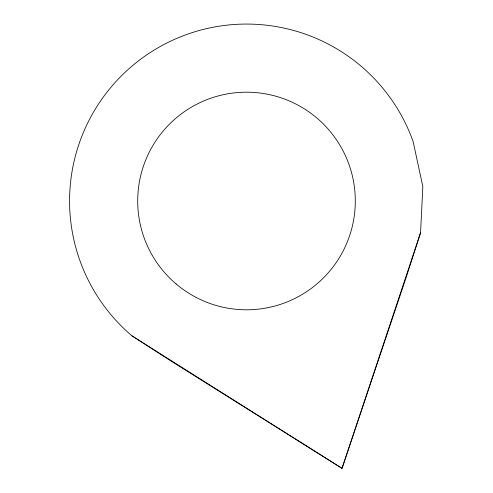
<?xml version="1.0" encoding="UTF-8"?>
<svg xmlns="http://www.w3.org/2000/svg" width="493" height="493" viewBox="0 0 493 493"><rect width="100%" height="100%" fill="white"/><g stroke="black" fill="none" stroke-linecap="round" stroke-linejoin="round"><path stroke-width="0.74" d="M420.554 232.739L422.84 186.607L413.109 141.46A176.925 176.925 0 0 0 145.873 55.469A176.925 176.925 0 0 0 131.976 335.856L170.788 360.901L342.037 468.35L406.411 276.709L420.554 232.739L342.037 468.35L131.976 335.856M176.075 283.925A108.799 108.799 0 0 0 353.536 220.513A108.799 108.799 0 0 0 209.889 98.538A108.799 108.799 0 0 0 176.075 283.925"/></g></svg>
